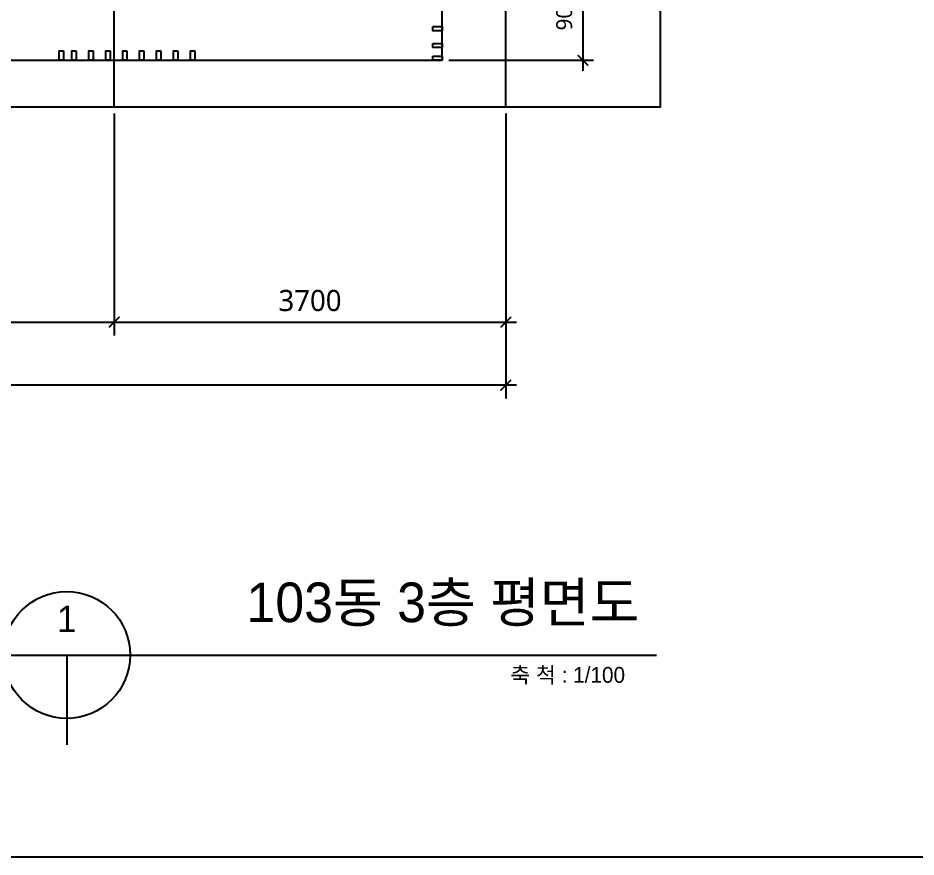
# Model space of a CAD drawing. Extents: x 11416736 to 11582377, y -14295679 to -14163266.
# Drawn here: x 11461539 to 11470026, y -14231663 to -14223733 of the extents above; entities that cross this region are included whole.
import ezdxf
from ezdxf.enums import TextEntityAlignment as Align

# ---------------------------------------------------------------- set-up
doc = ezdxf.new("R2010")
doc.units = 0
doc.header["$LTSCALE"] = 50
doc.header["$MEASUREMENT"] = 0
doc.layers.get('0').update_dxf_attribs({"linetype": 'CONTINUOUS'})
doc.layers.get('DEFPOINTS').update_dxf_attribs({"linetype": 'CONTINUOUS'})
for name, color, linetype in [('! 06 중심선', 11, 'CONTINUOUS'), ('! 10 계단', 9, 'CONTINUOUS'), ('! 22 text 진한선', 7, 'CONTINUOUS'), ('! 24 치수선', 1, 'CONTINUOUS'), ('- 08 목재', 44, 'CONTINUOUS'), ('6', 6, 'CONTINUOUS')]:
    doc.layers.add(name, color=color, linetype=linetype)
doc.styles.add('굴림', font='Gulim.ttf')
doc.styles.add('맑은 고딕', font='malgun.ttf')
doc.dimstyles.new('100-main', dxfattribs={"dimscale": 100, "dimtxt": 2, "dimasz": 1, "dimexe": 1.25, "dimexo": 0.625, "dimgap": 1, "dimtad": 1, "dimdec": 0, "dimtxsty": '맑은 고딕', "dimblk": 'ARCHTICK', "dimcen": 2.5, "dimdle": 1, "dimclrt": 7, "dimadec": 0, "dimazin": 0, "dimtfac": 1, "dimtdec": 0, "dimtix": 1, "dimtmove": 0, "dimatfit": 3, "dimldrblk": 'DOT', "dimfxl": 0, "dimarcsym": 0})
doc.dimstyles.new('100-sub', dxfattribs={"dimscale": 100, "dimtxt": 1.5, "dimasz": 1, "dimexe": 1, "dimexo": 0.625, "dimgap": 1, "dimtad": 1, "dimdec": 0, "dimtxsty": '맑은 고딕', "dimblk": 'ARCHTICK', "dimcen": 2.5, "dimdle": 1, "dimclrt": 7, "dimadec": 0, "dimazin": 0, "dimtfac": 1, "dimtdec": 0, "dimtix": 1, "dimtmove": 0, "dimatfit": 3, "dimldrblk": 'DOT', "dimfxl": 0, "dimarcsym": 0})

# ---------------------------------------------------------------- blocks, each defined once
blk = doc.blocks.new('_ARCHTICK')
at = {"color": 0, "linetype": 'ByBlock', "const_width": 0.15}
blk.add_lwpolyline([(-0.5, -0.5), (0.5, 0.5)], dxfattribs=at)
blk = doc.blocks.new('*D12')
at = {"layer": '! 24 치수선', "color": 0, "lineweight": -2}
for p, q in [((11457948.9, -14224635), (11457948.9, -14226733)), ((11462448.9, -14224635), (11462448.9, -14226733)), ((11457848.9, -14226608), (11462548.9, -14226608))]:
    blk.add_line(p, q, dxfattribs=at)
at = {"layer": 'DEFPOINTS', "color": 0}
for p in [(11457948.9, -14224572.5), (11462448.9, -14224572.5), (11462448.9, -14226608)]:
    blk.add_point(p, dxfattribs=at)
at = {"layer": '! 24 치수선', "color": 0, "linetype": 'ByBlock', "lineweight": -2, "xscale": 100, "yscale": 100, "zscale": 100, "rotation": 180}
blk.add_blockref('_ARCHTICK', (11457948.9, -14226608), dxfattribs=at)
at = {"layer": '! 24 치수선', "color": 0, "linetype": 'ByBlock', "lineweight": -2, "xscale": 100, "yscale": 100, "zscale": 100}
blk.add_blockref('_ARCHTICK', (11462448.9, -14226608), dxfattribs=at)
at = {"layer": '! 24 치수선', "color": 7, "ltscale": 30, "insert": (11460198.9, -14226404.7), "char_height": 200, "attachment_point": 5, "style": '맑은 고딕'}
blk.add_mtext('4500', dxfattribs=at)
blk = doc.blocks.new('_Dot')
at = {"color": 0, "linetype": 'ByBlock', "lineweight": -2}
blk.add_line((-0.5, 0), (-1, 0), dxfattribs=at)
at = {"color": 0, "linetype": 'ByBlock', "const_width": 0.5}
blk.add_lwpolyline([(-0.25, 0, 1), (0.25, 0, 1)], format="xyb", close=True, dxfattribs=at)
blk = doc.blocks.new('*D13')
at = {"layer": '! 24 치수선', "color": 0, "lineweight": -2}
for p, q in [((11462448.9, -14224635), (11462448.9, -14226733)), ((11466148.9, -14224635), (11466148.9, -14226733)), ((11462348.9, -14226608), (11466248.9, -14226608))]:
    blk.add_line(p, q, dxfattribs=at)
at = {"layer": 'DEFPOINTS', "color": 0}
for p in [(11462448.9, -14224572.5), (11466148.9, -14224572.5), (11466148.9, -14226608)]:
    blk.add_point(p, dxfattribs=at)
at = {"layer": '! 24 치수선', "color": 0, "linetype": 'ByBlock', "lineweight": -2, "xscale": 100, "yscale": 100, "zscale": 100, "rotation": 180}
blk.add_blockref('_ARCHTICK', (11462448.9, -14226608), dxfattribs=at)
at = {"layer": '! 24 치수선', "color": 0, "linetype": 'ByBlock', "lineweight": -2, "xscale": 100, "yscale": 100, "zscale": 100}
blk.add_blockref('_ARCHTICK', (11466148.9, -14226608), dxfattribs=at)
at = {"layer": '! 24 치수선', "color": 7, "ltscale": 30, "insert": (11464298.9, -14226404.7), "char_height": 200, "attachment_point": 5, "style": '맑은 고딕'}
blk.add_mtext('3700', dxfattribs=at)
blk = doc.blocks.new('*D14')
at = {"layer": '! 24 치수선', "color": 0, "lineweight": -2}
for p, q in [((11452048.9, -14224635), (11452048.9, -14227328.9)), ((11466148.9, -14224635), (11466148.9, -14227328.9)), ((11466248.9, -14227203.9), (11451948.9, -14227203.9))]:
    blk.add_line(p, q, dxfattribs=at)
at = {"layer": 'DEFPOINTS', "color": 0}
for p in [(11452048.9, -14224572.5), (11466148.9, -14224572.5), (11452048.9, -14227203.9)]:
    blk.add_point(p, dxfattribs=at)
at = {"layer": '! 24 치수선', "color": 0, "linetype": 'ByBlock', "lineweight": -2, "xscale": 100, "yscale": 100, "zscale": 100, "rotation": 180}
blk.add_blockref('_ARCHTICK', (11452048.9, -14227203.9), dxfattribs=at)
at = {"layer": '! 24 치수선', "color": 0, "linetype": 'ByBlock', "lineweight": -2, "xscale": 100, "yscale": 100, "zscale": 100}
blk.add_blockref('_ARCHTICK', (11466148.9, -14227203.9), dxfattribs=at)
at = {"layer": '! 24 치수선', "color": 7, "ltscale": 30, "insert": (11459098.9, -14227000.1), "char_height": 200, "attachment_point": 5, "style": '맑은 고딕'}
blk.add_mtext('14100', dxfattribs=at)
blk = doc.blocks.new('*D22')
at = {"layer": '! 24 치수선', "color": 0, "lineweight": -2}
for p, q in [((11466879.1, -14224233.5), (11466879.1, -14223133.5)), ((11465611.4, -14223233.5), (11466979.1, -14223233.5)), ((11465611.4, -14224133.5), (11466979.1, -14224133.5))]:
    blk.add_line(p, q, dxfattribs=at)
at = {"layer": 'DEFPOINTS', "color": 0}
for p in [(11465548.9, -14223233.5), (11466879.1, -14223233.5), (11465548.9, -14224133.5)]:
    blk.add_point(p, dxfattribs=at)
at = {"layer": '! 24 치수선', "color": 0, "linetype": 'ByBlock', "lineweight": -2, "xscale": 100, "yscale": 100, "zscale": 100}
for p, rotation in [((11466879.1, -14223233.5), 90), ((11466879.1, -14224133.5), 270)]:
    blk.add_blockref('_ARCHTICK', p, dxfattribs=dict(at, rotation=rotation))
at = {"layer": '! 24 치수선', "color": 7, "ltscale": 30, "insert": (11466701.6, -14223683.5), "char_height": 150, "attachment_point": 5, "rotation": 90, "style": '맑은 고딕'}
blk.add_mtext('900', dxfattribs=at)

msp = doc.modelspace()

# ---------------------------------------------------------------- linework, layer by layer
at = {"layer": '! 06 중심선'}
for p, q in [((11466148.9, -14224572.5), (11466148.9, -14212139.5)), ((11462448.9, -14224572.5), (11462448.9, -14221883.5))]:
    msp.add_line(p, q, dxfattribs=at)
at = {"layer": '! 10 계단', "ltscale": 30}
for p, q in [((11465548.9, -14224133.5), (11465548.9, -14222673.5)), ((11454973.9, -14224133.5), (11465548.9, -14224133.5))]:
    msp.add_line(p, q, dxfattribs=at)
at = {"layer": '! 22 text 진한선', "color": 3}
for p, q in [((11461101, -14229755), (11467574.8, -14229755)), ((11462000, -14229755), (11462000, -14230602.2))]:
    msp.add_line(p, q, dxfattribs=at)
msp.add_circle((11462000, -14229753.2), 599.3, dxfattribs=at)
at = {"layer": '- 08 목재', "ltscale": 30}
for points in [[(11465458.9, -14223813.5), (11465548.9, -14223813.5), (11465548.9, -14223853.5), (11465458.9, -14223853.5)], [(11465458.9, -14223973.5), (11465548.9, -14223973.5), (11465548.9, -14224013.5), (11465458.9, -14224013.5)], [(11461968.9, -14224043.5), (11461968.9, -14224133.5), (11461928.9, -14224133.5), (11461928.9, -14224043.5)], [(11462088.9, -14224043.5), (11462088.9, -14224133.5), (11462048.9, -14224133.5), (11462048.9, -14224043.5)], [(11462248.9, -14224043.5), (11462248.9, -14224133.5), (11462208.9, -14224133.5), (11462208.9, -14224043.5)], [(11462408.9, -14224043.5), (11462408.9, -14224133.5), (11462368.9, -14224133.5), (11462368.9, -14224043.5)], [(11462568.9, -14224043.5), (11462568.9, -14224133.5), (11462528.9, -14224133.5), (11462528.9, -14224043.5)], [(11462728.9, -14224043.5), (11462728.9, -14224133.5), (11462688.9, -14224133.5), (11462688.9, -14224043.5)], [(11462888.9, -14224043.5), (11462888.9, -14224133.5), (11462848.9, -14224133.5), (11462848.9, -14224043.5)], [(11463048.9, -14224043.5), (11463048.9, -14224133.5), (11463008.9, -14224133.5), (11463008.9, -14224043.5)], [(11463208.9, -14224043.5), (11463208.9, -14224133.5), (11463168.9, -14224133.5), (11463168.9, -14224043.5)], [(11465458.9, -14224093.5), (11465548.9, -14224093.5), (11465548.9, -14224133.5), (11465458.9, -14224133.5)]]:
    msp.add_lwpolyline(points, close=True, dxfattribs=at)
at = {"layer": '6', "ltscale": 30}
msp.add_lwpolyline([(11442513.4, -14207903.2), (11476113.4, -14207903.2), (11476113.4, -14231663.2), (11442513.4, -14231663.2)], close=True, dxfattribs=at)
at = {"layer": 'DEFPOINTS', "ltscale": 30}
msp.add_lwpolyline([(11467611.9, -14212139.5), (11450415.4, -14212139.5), (11450415.4, -14224572.5), (11467611.9, -14224572.5)], close=True, dxfattribs=at)

# ---------------------------------------------------------------- texts
at = {"layer": '! 22 text 진한선', "style": '굴림'}
for s, height, p in [('103동 3층 평면도', 374.553, (11467411.1, -14229555.8)), ('축 척 : 1/100', 149.821, (11467276.4, -14230061.7))]:
    msp.add_text(s, height=height, dxfattribs=at).set_placement(p, align=Align.BOTTOM_RIGHT)
msp.add_text('1', height=249.7, dxfattribs=at).set_placement((11462000, -14229612.9), align=Align.BOTTOM_CENTER)

# ---------------------------------------------------------------- dimensions: what is measured, and where the dimension line sits
at = {"layer": '! 24 치수선'}
for base, p1, p2, angle, dimstyle, picture, middle in [((11466879.1, -14223233.5), (11465548.9, -14224133.5), (11465548.9, -14223233.5), 90, '100-sub', '*D22', (11466701.6, -14223683.5)), ((11452048.9, -14227203.9), (11466148.9, -14224572.5), (11452048.9, -14224572.5), 180, '100-main', '*D14', (11459098.9, -14227000.1))]:
    dim = msp.add_linear_dim(base=base, p1=p1, p2=p2, angle=angle, dimstyle=dimstyle, dxfattribs=at)
    dim.commit()
    dim.dimension.update_dxf_attribs({"geometry": picture, "text_midpoint": middle})
for base, p1, p2, picture, middle in [((11462448.9, -14226608), (11457948.9, -14224572.5), (11462448.9, -14224572.5), '*D12', (11460198.9, -14226404.7)), ((11466148.9, -14226608), (11462448.9, -14224572.5), (11466148.9, -14224572.5), '*D13', (11464298.9, -14226404.7))]:
    dim = msp.add_linear_dim(base=base, p1=p1, p2=p2, dimstyle='100-main', dxfattribs=at)
    dim.commit()
    dim.dimension.update_dxf_attribs({"geometry": picture, "text_midpoint": middle})

doc.saveas('drawing.dxf')
